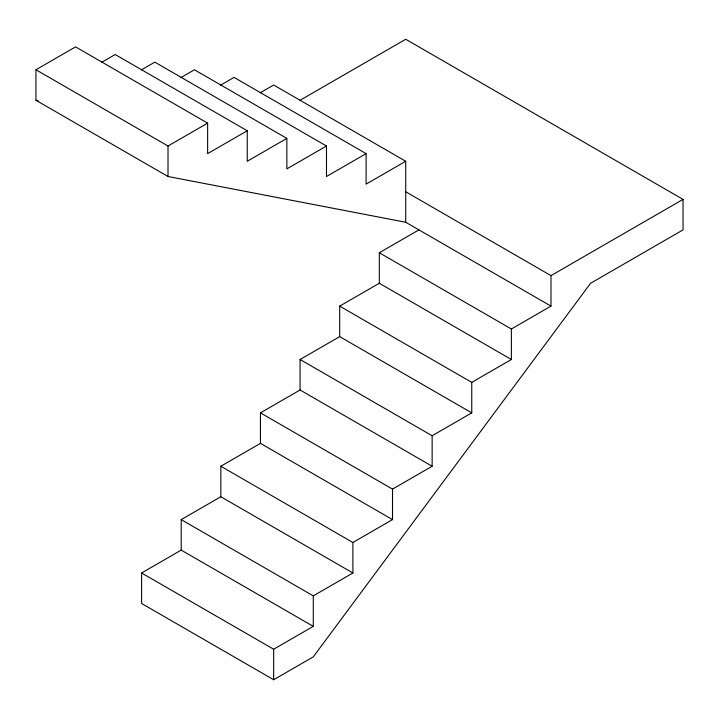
<?xml version="1.0" encoding="UTF-8"?>
<svg xmlns="http://www.w3.org/2000/svg" width="719" height="719" viewBox="0 0 719 719"><rect width="100%" height="100%" fill="white"/><g stroke="black" fill="none" stroke-linecap="round" stroke-linejoin="round"><path stroke-width="1.08" d="M405.723 222.261L168.012 176.506L35.95 100.265L35.95 69.761L75.567 46.888L207.629 123.138L207.629 153.632L247.246 130.759L247.246 161.263L286.863 138.39L286.863 168.884L326.489 146.011L326.489 176.506L366.106 153.632L366.106 184.136L405.723 161.263L405.723 222.261L550.988 306.123L550.988 275.629L405.723 191.757M101.658 62.328L115.184 54.518L247.246 130.759M141.275 69.95L154.801 62.14L286.863 138.39M180.891 77.58L194.427 69.77L326.489 146.011M220.517 85.201L234.043 77.391L366.106 153.632M35.95 69.761L168.012 146.011L207.629 123.138M260.134 92.823L273.66 85.013L405.723 161.263M299.877 100.381L405.723 39.266L683.05 199.388L683.05 229.882L590.605 283.25L313.277 656.86L273.66 679.734L141.598 603.484L141.598 572.989L181.215 550.116L313.277 626.357L313.277 595.862L181.215 519.612L181.215 550.116M379.308 252.755L511.371 328.996L511.371 359.5L379.308 283.25L379.308 252.755L418.925 229.882M339.692 306.123L471.754 382.373L471.754 412.868L339.692 336.627L339.692 306.123L379.308 283.25M300.075 359.5L432.137 435.741L432.137 466.245L300.075 389.995L300.075 359.5L339.692 336.627M260.458 412.868L392.511 489.118L392.511 519.612L260.458 443.371L260.458 412.868L300.075 389.995M220.832 466.245L352.894 542.486L352.894 572.989L220.832 496.739L220.832 466.245L260.458 443.371M550.988 275.629L683.05 199.388M181.215 519.612L220.832 496.739M511.371 328.996L550.988 306.123M471.754 382.373L511.371 359.5M432.137 435.741L471.754 412.868M392.511 489.118L432.137 466.245M352.894 542.486L392.511 519.612M313.277 595.862L352.894 572.989M141.598 572.989L273.66 649.23L313.277 626.357M35.95 100.265L38.152 100.687M273.66 649.23L273.66 679.734M168.012 146.011L168.012 176.506"/></g></svg>
